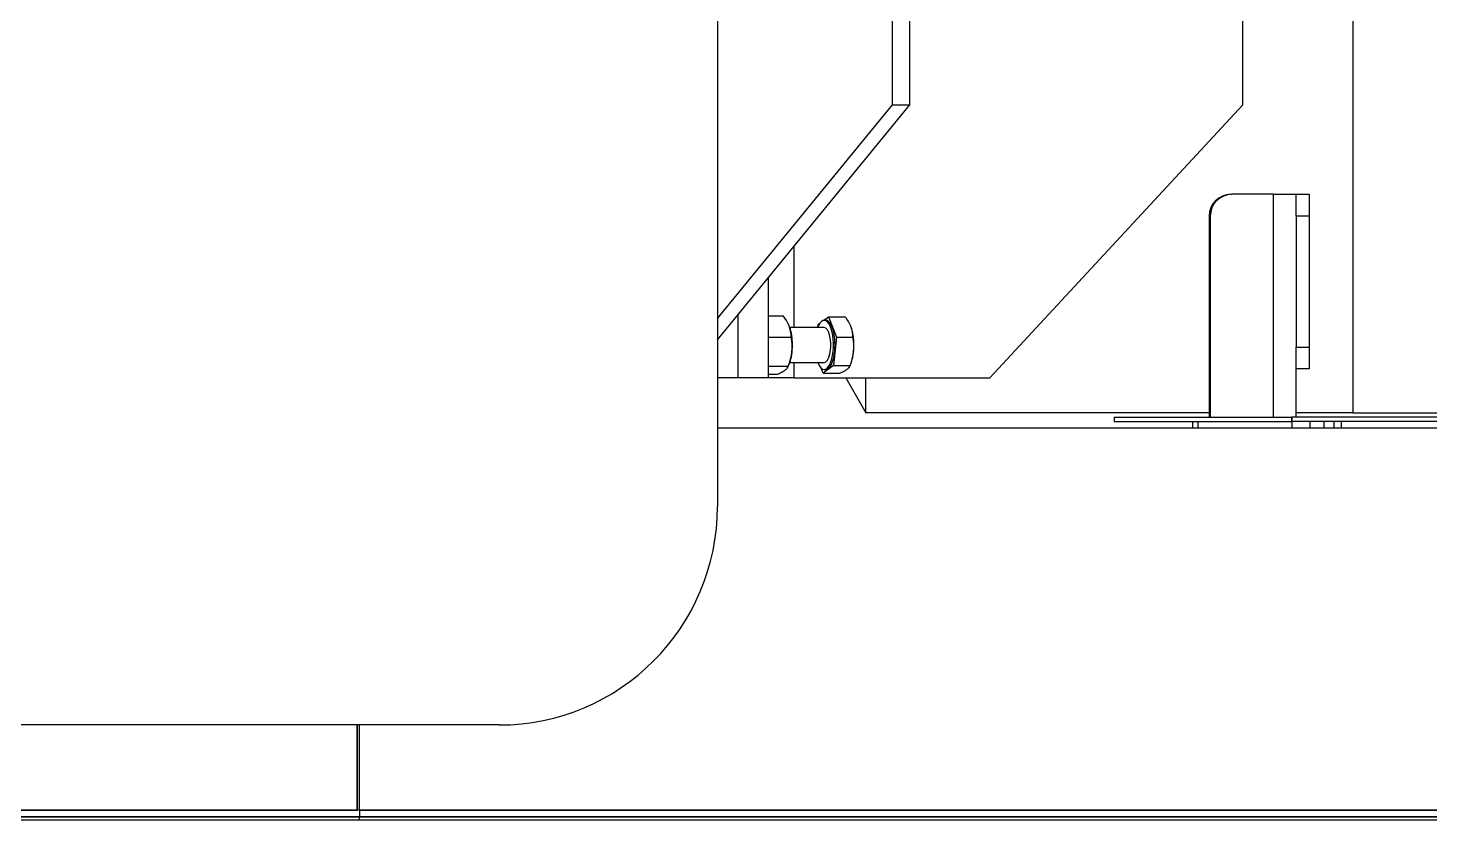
# Model space of a CAD drawing. Extents: x -681219 to -550379, y -242630 to -158199.
# Drawn here: x -602339 to -601696, y -233934 to -233571 of the extents above; entities that cross this region are included whole.
import ezdxf

# ---------------------------------------------------------------- set-up
doc = ezdxf.new("R2010")
doc.units = 0
doc.header["$LTSCALE"] = 1000
doc.layers.get('0').update_dxf_attribs({"linetype": 'CONTINUOUS'})

# ---------------------------------------------------------------- blocks, each defined once
blk = doc.blocks.new('CYPJ15001B0001XY_A_CYPJ1000_V_1')
at = {"color": 0, "linetype": 'ByBlock', "lineweight": -2}
for p, q in [((973, 539), (973, 1204.32)), ((1148, 375), (1148, 1204.32)), ((1148, 1204.32), (1148, 375)), ((1151, 1204.32), (1151, 375)), ((1151, 375), (1151, 1204.32)), ((1152.5, 375), (1152.5, 1204.32)), ((968, 903.86), (968, 802.09)), ((970, 903.86), (970, 802.09)), ((966, 830), (966, 890)), ((775, 830), (966, 830)), ((966, 830), (966, 821.84)), ((973, 824.88), (970, 824.88)), ((966, 821.84), (966, 804)), ((973, 821.53), (970, 821.53)), ((970, 816.81), (973, 816.81)), ((866, 804), (866, 810)), ((866, 810), (876, 810)), ((876, 810), (936, 810)), ((876, 810), (876, 804)), ((936, 804), (936, 810)), ((936, 810), (946, 810)), ((946, 810), (946, 804)), ((973, 810.44), (970, 810.44)), ((868, 804), (866, 804)), ((866, 793.7), (866, 804)), ((876, 804), (868, 804)), ((876, 804), (936, 804)), ((944, 804), (936, 804)), ((968, 804), (944, 804)), ((968, 720.65), (968, 802.09)), ((968, 802.09), (970, 802.09)), ((970, 802.09), (968, 802.09)), ((973, 802.19), (970, 802.19)), ((970, 720.65), (970, 802.09)), ((968, 793.7), (866, 793.7)), ((866, 793.7), (866, 774.66)), ((825, 779.7), (775, 779.7)), ((825, 779.7), (950, 663.8)), ((866, 774.14), (866, 774.66)), ((876, 764.71), (968, 764.71)), ((876, 764.71), (876, 764.19)), ((876, 764.19), (968, 764.19)), ((966, 764.19), (966, 607)), ((973, 759.12), (970, 759.12)), ((970, 756.52), (973, 756.52)), ((968, 720.65), (970, 720.65)), ((950, 574.02), (950, 663.8)), ((825, 627.15), (725, 627.15)), ((932.61, 539), (825, 627.15)), ((825, 619.12), (825, 627.15)), ((825, 619.12), (725, 619.12)), ((922.81, 539), (825, 619.12)), ((950, 597.76), (966, 607)), ((966, 607), (950, 607)), ((922.07, 589.9), (922.07, 597.47)), ((926.73, 600.19), (926.73, 600.19)), ((931.49, 593.46), (931.49, 601.03)), ((944.56, 599.7), (943.27, 600.19)), ((944.42, 592.18), (944.42, 599.75)), ((922.07, 589.9), (931.49, 593.46)), ((931.49, 593.46), (944.42, 592.18)), ((944.42, 592.18), (947.93, 587.34)), ((947.93, 587.34), (947.93, 594.91)), ((923.79, 587.53), (922.07, 589.9)), ((923.75, 588.62), (923.75, 587.88)), ((925.58, 585.06), (924.86, 586.05)), ((926.97, 584.93), (925.58, 585.06)), ((927, 587.88), (927, 572.11)), ((943, 572.11), (943, 587.88)), ((947.93, 587.34), (945.59, 586.46)), ((946.25, 587.88), (946.25, 588.62)), ((889.86, 574.02), (927, 574.02)), ((926.96, 572.1), (926.43, 571.89)), ((931.36, 562.17), (931.36, 572.76)), ((943, 574.02), (950, 574.02)), ((944.9, 571.39), (943.04, 572.1)), ((950, 574.02), (950, 562.17)), ((921.6, 562.17), (921.6, 569.08)), ((944.76, 562.17), (944.76, 571.44)), ((948.4, 562.17), (948.4, 566.43)), ((904.33, 562.17), (950, 562.17)), ((950, 562.17), (950, 548.26)), ((921.3, 548.26), (950, 548.26)), ((950, 548.26), (950, 539)), ((725, 539), (1009, 539)), ((1109, 439), (1109, -6)), ((1148, 375), (1109, 375)), ((1148, 374.1), (1109, 374.1)), ((1148, 374), (1109, 374)), ((1148, 375), (1148, 3)), ((1148, 375), (1151, 375)), ((1148, 5.66), (1148, 374)), ((1151, 375), (1151, 3)), ((1151, 3), (1151, 375)), ((1152.5, 375), (1151, 375)), ((1152.5, 3), (1152.5, 375))]:
    blk.add_line(p, q, dxfattribs=at)
for centre, radius, start, end in [((933.67, 582.92), 18.61, 111.74682, 128.58015), ((931.31, 588.11), 12.92, 89.20077, 110.52541), ((935.81, 578.73), 22.71, 67.72833, 100.98291), ((931.57, 557.44), 15.32, 90.77542, 130.58889), ((935.84, 549.67), 23.53, 67.72833, 100.98291), ((1009, 439), 100, 0, 90)]:
    blk.add_arc(centre, radius, start, end, dxfattribs=at)
for centre, major_axis, ratio, start_param, end_param in [((876, 774.66), (-10, 0), 0.994522, 0, 1.570796), ((876, 774.14), (10, 0), 0.994522, 3.141593, 4.712389), ((935, 597.15), (-11.58, 0), 0.374607, 3.916673, 5.501651), ((935, 587.88), (11.25, 0), 0.374607, 0, 3.930855), ((935, 588.62), (11.25, 0), 0.374607, 0, 3.141593), ((935, 587.88), (8, 0), 0.374607, 0, 3.141593), ((935, 587.88), (11.25, 0), 0.374607, 5.503466, 6.283185), ((935, 569.15), (11.25, 0), 0.374607, 0.77508, 2.366512)]:
    blk.add_ellipse(centre, major_axis=major_axis, ratio=ratio, start_param=start_param, end_param=end_param, dxfattribs=at)
for points in [[(947.93, 594.91), (947.65, 595.6), (947.36, 596.24), (946.77, 597.38), (946.48, 597.87), (946.03, 598.49), (945.88, 598.68), (945.58, 599), (945.44, 599.13), (945, 599.49), (944.71, 599.65), (944.42, 599.75)], [(948.4, 566.43), (948.1, 567.14), (947.8, 567.8), (947.2, 568.98), (946.89, 569.5), (946.43, 570.14), (946.27, 570.33), (945.97, 570.66), (945.81, 570.8), (945.36, 571.17), (945.06, 571.33), (944.76, 571.44)]]:
    blk.add_open_spline(points, degree=3, knots=[0, 0, 0, 0, 0.25, 0.25, 0.5, 0.5, 0.625, 0.625, 0.75, 0.75, 1, 1, 1, 1], dxfattribs=at)

msp = doc.modelspace()

# ---------------------------------------------------------------- block references
at = {"color": 4, "rotation": 270}
msp.add_blockref('CYPJ15001B0001XY_A_CYPJ1000_V_1', (-602561.7373, -232781.3953), dxfattribs=at)

doc.saveas('drawing.dxf')
